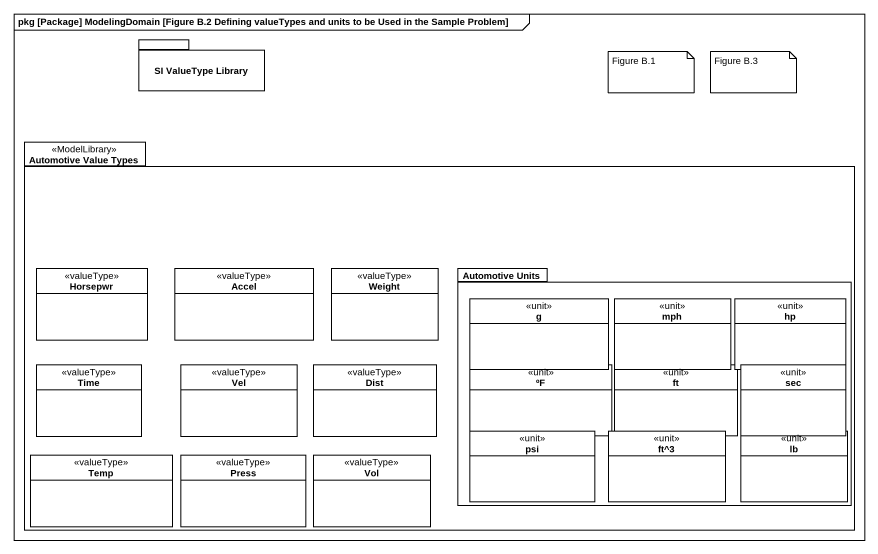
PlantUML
@startuml
mainframe pkg [Package] ModelingDomain [Figure B.2 Defining valueTypes and units to be Used in the Sample Problem]
hide circle
hide empty members
package "SI ValueType Library" as SI_ValueType_Library {
}
package "Automotive Value Types" as Automotive_Value_Types <<ModelLibrary>> {
  class Horsepwr <<valueType>>
  class Accel <<valueType>>
  class Weight <<valueType>>
  package "Automotive Units" as Automotive_Units {
    class g <<unit>>
    class mph <<unit>>
    class hp <<unit>>
    class ºF <<unit>>
    class ft <<unit>>
    class sec <<unit>>
    class psi <<unit>>
    class "ft^3" as ft_3 <<unit>>
    class lb <<unit>>
  }
  class Time <<valueType>>
  class Vel <<valueType>>
  class Dist <<valueType>>
  class Temp <<valueType>>
  class Press <<valueType>>
  class Vol <<valueType>>
}
note as N1
  Figure B.1
end note
note as N2
  Figure B.3
end note
@enduml
